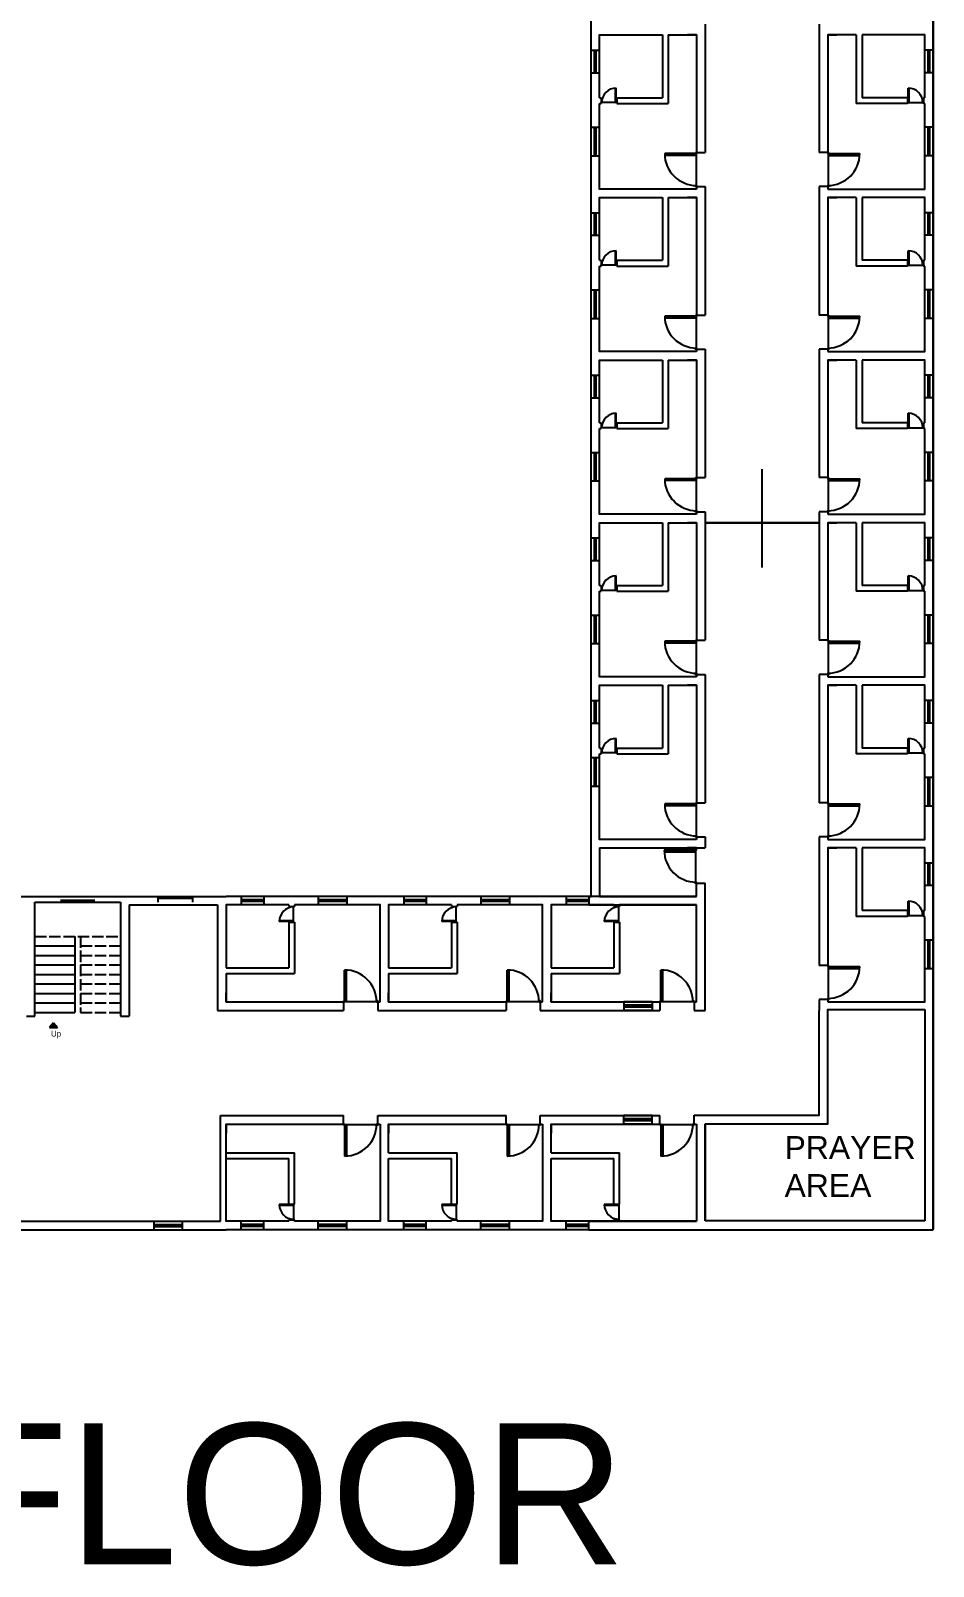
# Model space of a CAD drawing. Header units: inches. Extents: x 2900 to 18472, y 1216 to 4690.
# Drawn here: x 17522 to 18472, y 1216 to 2832 of the extents above; entities that cross this region are included whole.
import ezdxf

# ---------------------------------------------------------------- set-up
doc = ezdxf.new("R2010")
doc.units = ezdxf.units.IN
doc.header["$MEASUREMENT"] = 0
doc.linetypes.add('ACAD_ISO02W100', pattern=[15, 12, -3])
for name, color, linetype in [('Door', 32, 'Continuous'), ('Stairs', 3, 'Continuous'), ('Ventilator', 160, 'Continuous'), ('Windows', 10, 'Continuous')]:
    doc.layers.add(name, color=color, linetype=linetype)
doc.styles.get("Standard").update_dxf_attribs({"font": 'arial.ttf'})

msp = doc.modelspace()

# ---------------------------------------------------------------- hatches: boundary and pattern name
at = {"layer": 'Stairs', "true_color": 0xed1f24}
h = msp.add_hatch(color=240, dxfattribs=at)
h.dxf.hatch_style = 1
h.paths.add_polyline_path([(17550.4741, 1783.0282), (17546.3221, 1788.0938), (17542.1702, 1783.0282)])

# ---------------------------------------------------------------- linework, layer by layer
for p, q in [((18471.841, 4570.8757), (18471.841, 1570.8757)), ((18471.841, 1570.4378), (18471.841, 4570.8757)), ((18471.841, 1570.4378), (18471.841, 4570.8757)), ((18111.841, 2032), (18111.841, 4179.1055)), ((18186.841, 2827), (18186.841, 2761)), ((18192.841, 2827), (18192.841, 2755)), ((18222.841, 2827), (18213.2934, 2827)), ((18360.841, 2827), (18370.3886, 2827)), ((18390.841, 2827), (18390.841, 2755)), ((18396.841, 2827), (18396.841, 2761)), ((18120.841, 2761), (18122.3078, 2761)), ((18120.841, 2755), (18122.3078, 2755)), ((18122.3078, 2761), (18122.3078, 2755)), ((18138.841, 2761), (18186.841, 2761)), ((18138.841, 2761), (18138.841, 2755)), ((18138.841, 2755), (18192.841, 2755)), ((18444.841, 2755), (18390.841, 2755)), ((18444.841, 2761), (18396.841, 2761)), ((18444.841, 2761), (18444.841, 2755)), ((18462.841, 2761), (18461.3742, 2761)), ((18461.3742, 2761), (18461.3742, 2755)), ((18462.841, 2755), (18461.3742, 2755)), ((18222.841, 2703.494), (18231.841, 2703.494)), ((18360.841, 2703.494), (18351.841, 2703.494)), ((18222.841, 2667.494), (18231.841, 2667.494)), ((18360.841, 2667.494), (18351.841, 2667.494)), ((18186.841, 2656), (18186.841, 2590)), ((18192.841, 2656), (18192.841, 2584)), ((18222.841, 2656), (18213.2934, 2656)), ((18360.841, 2656), (18370.3886, 2656)), ((18390.841, 2656), (18390.841, 2584)), ((18396.841, 2656), (18396.841, 2590)), ((18120.841, 2590), (18122.3078, 2590)), ((18122.3078, 2590), (18122.3078, 2584)), ((18138.841, 2590), (18186.841, 2590)), ((18138.841, 2590), (18138.841, 2584)), ((18444.841, 2590), (18396.841, 2590)), ((18444.841, 2590), (18444.841, 2584)), ((18462.841, 2590), (18461.3742, 2590)), ((18461.3742, 2590), (18461.3742, 2584)), ((18120.841, 2584), (18122.3078, 2584)), ((18138.841, 2584), (18192.841, 2584)), ((18444.841, 2584), (18390.841, 2584)), ((18462.841, 2584), (18461.3742, 2584)), ((18222.841, 2532.494), (18231.841, 2532.494)), ((18360.841, 2532.494), (18351.841, 2532.494)), ((18222.841, 2496.494), (18231.841, 2496.494)), ((18360.841, 2496.494), (18351.841, 2496.494)), ((18186.841, 2485), (18186.841, 2419)), ((18192.841, 2485), (18192.841, 2413)), ((18222.841, 2485), (18213.2934, 2485)), ((18360.841, 2485), (18370.3886, 2485)), ((18390.841, 2485), (18390.841, 2413)), ((18396.841, 2485), (18396.841, 2419)), ((18120.841, 2419), (18122.3078, 2419)), ((18120.841, 2413), (18122.3078, 2413)), ((18122.3078, 2419), (18122.3078, 2413)), ((18138.841, 2419), (18186.841, 2419)), ((18138.841, 2419), (18138.841, 2413)), ((18138.841, 2413), (18192.841, 2413)), ((18444.841, 2413), (18390.841, 2413)), ((18444.841, 2419), (18396.841, 2419)), ((18444.841, 2419), (18444.841, 2413)), ((18462.841, 2419), (18461.3742, 2419)), ((18461.3742, 2419), (18461.3742, 2413)), ((18462.841, 2413), (18461.3742, 2413)), ((18222.841, 2361.494), (18231.841, 2361.494)), ((18291.841, 2267), (18291.841, 2370.5)), ((18360.841, 2361.494), (18351.841, 2361.494)), ((18186.841, 2314), (18186.841, 2248)), ((18192.841, 2314), (18192.841, 2242)), ((18222.841, 2314), (18213.2934, 2314)), ((18222.841, 2325.494), (18231.841, 2325.494)), ((18351.841, 2314), (18231.841, 2314)), ((18231.841, 2314), (18351.841, 2314)), ((18360.841, 2325.494), (18351.841, 2325.494)), ((18360.841, 2314), (18370.3886, 2314)), ((18390.841, 2314), (18390.841, 2242)), ((18396.841, 2314), (18396.841, 2248)), ((18120.841, 2248), (18122.3078, 2248)), ((18122.3078, 2248), (18122.3078, 2242)), ((18138.841, 2248), (18186.841, 2248)), ((18138.841, 2248), (18138.841, 2242)), ((18444.841, 2248), (18396.841, 2248)), ((18444.841, 2248), (18444.841, 2242)), ((18462.841, 2248), (18461.3742, 2248)), ((18461.3742, 2248), (18461.3742, 2242)), ((18120.841, 2242), (18122.3078, 2242)), ((18138.841, 2242), (18192.841, 2242)), ((18444.841, 2242), (18390.841, 2242)), ((18462.841, 2242), (18461.3742, 2242)), ((18222.841, 2190.494), (18231.841, 2190.494)), ((18360.841, 2190.494), (18351.841, 2190.494)), ((18222.841, 2154.494), (18231.841, 2154.494)), ((18360.841, 2154.494), (18351.841, 2154.494)), ((18186.841, 2143), (18186.841, 2077)), ((18192.841, 2143), (18192.841, 2071)), ((18222.841, 2143), (18213.2934, 2143)), ((18360.841, 2143), (18370.3886, 2143)), ((18390.841, 2143), (18390.841, 2071)), ((18396.841, 2143), (18396.841, 2077)), ((18120.841, 2077), (18122.3078, 2077)), ((18120.841, 2071), (18122.3078, 2071)), ((18122.3078, 2077), (18122.3078, 2071)), ((18138.841, 2077), (18186.841, 2077)), ((18138.841, 2077), (18138.841, 2071)), ((18138.841, 2071), (18192.841, 2071)), ((18444.841, 2071), (18390.841, 2071)), ((18444.841, 2077), (18396.841, 2077)), ((18444.841, 2077), (18444.841, 2071)), ((18462.841, 2077), (18461.3742, 2077)), ((18461.3742, 2077), (18461.3742, 2071)), ((18462.841, 2071), (18461.3742, 2071)), ((18111.841, 2015.9619), (18111.841, 2023)), ((18222.841, 2019.494), (18231.841, 2019.494)), ((18360.841, 2019.494), (18351.841, 2019.494)), ((18120.841, 1972), (18120.841, 1921)), ((18222.841, 1972), (18213.2934, 1972)), ((18222.841, 1983.494), (18231.841, 1983.494)), ((18360.841, 1983.494), (18351.841, 1983.494)), ((18360.841, 1972), (18370.3886, 1972)), ((18390.841, 1972), (18390.841, 1900)), ((18396.841, 1972), (18396.841, 1906)), ((18222.3357, 1934.778), (18231.841, 1934.778)), ((18222.841, 1921), (18222.841, 1934.778)), ((18231.841, 1912), (18231.841, 1934.778)), ((17793.841, 1912), (17793.841, 1910.5332)), ((17793.841, 1910.5332), (17799.841, 1910.5332)), ((17799.841, 1912), (17799.841, 1910.5332)), ((17964.841, 1912), (17964.841, 1910.5332)), ((17964.841, 1910.5332), (17970.841, 1910.5332)), ((17970.841, 1912), (17970.841, 1910.5332)), ((18109.347, 1912), (18222.841, 1912)), ((18120.841, 1921), (18222.841, 1921)), ((18135.841, 1912), (18135.841, 1910.5332)), ((18135.841, 1910.5332), (18141.841, 1910.5332)), ((18141.841, 1912), (18141.841, 1910.5332)), ((18222.841, 1810), (18222.841, 1912)), ((18444.841, 1906), (18396.841, 1906)), ((18444.841, 1906), (18444.841, 1900)), ((18462.841, 1906), (18461.3742, 1906)), ((18461.3742, 1906), (18461.3742, 1900)), ((17793.841, 1894), (17793.841, 1846)), ((17793.841, 1894), (17799.841, 1894)), ((17799.841, 1894), (17799.841, 1840)), ((17964.841, 1894), (17964.841, 1846)), ((17964.841, 1894), (17970.841, 1894)), ((17970.841, 1894), (17970.841, 1840)), ((18135.841, 1894), (18135.841, 1846)), ((18135.841, 1894), (18141.841, 1894)), ((18141.841, 1894), (18141.841, 1840)), ((18444.841, 1900), (18390.841, 1900)), ((18462.841, 1900), (18461.3742, 1900)), ((17727.841, 1846), (17793.841, 1846)), ((17898.841, 1846), (17964.841, 1846)), ((18069.841, 1846), (18135.841, 1846)), ((18360.841, 1848.494), (18351.841, 1848.494)), ((17727.841, 1840), (17799.841, 1840)), ((17898.841, 1840), (17970.841, 1840)), ((18069.841, 1840), (18141.841, 1840)), ((17727.841, 1810), (17727.841, 1819.5476)), ((17851.347, 1810), (17851.347, 1801)), ((17887.347, 1810), (17887.347, 1801)), ((17898.841, 1810), (17898.841, 1819.5476)), ((17898.841, 1810), (17898.841, 1819.5476)), ((18022.347, 1810), (18022.347, 1801)), ((18058.347, 1810), (18058.347, 1801)), ((18069.841, 1810), (18069.841, 1819.5476)), ((18184.1256, 1810), (18184.1256, 1801)), ((18220.1256, 1810), (18220.1256, 1801)), ((18360.841, 1812.494), (18351.841, 1812.494)), ((18462.841, 1801.8757), (18462.841, 1579.8757)), ((17721.841, 1579.4378), (17721.841, 1690.4378)), ((17727.841, 1681.4378), (17727.841, 1671.8903)), ((17727.841, 1579.4378), (17727.841, 1681.4378)), ((17851.347, 1681.4378), (17851.347, 1690.4378)), ((17887.347, 1681.4378), (17887.347, 1690.4378)), ((17898.841, 1681.4378), (17898.841, 1671.8903)), ((18022.347, 1681.4378), (18022.347, 1690.4378)), ((18058.347, 1681.4378), (18058.347, 1690.4378)), ((18069.841, 1681.4378), (18069.841, 1671.8903)), ((18184.1256, 1681.4378), (18184.1256, 1690.4378)), ((18220.1256, 1681.4378), (18220.1256, 1690.8757)), ((18222.841, 1681.4378), (18222.841, 1579.4378)), ((17727.841, 1651.4378), (17799.841, 1651.4378)), ((17799.841, 1597.4378), (17799.841, 1651.4378)), ((17898.841, 1651.4378), (17970.841, 1651.4378)), ((17970.841, 1597.4378), (17970.841, 1651.4378)), ((18069.841, 1651.4378), (18141.841, 1651.4378)), ((18141.841, 1597.4378), (18141.841, 1651.4378)), ((17727.841, 1645.4378), (17793.841, 1645.4378)), ((17793.841, 1597.4378), (17793.841, 1645.4378)), ((17898.841, 1645.4378), (17964.841, 1645.4378)), ((17964.841, 1597.4378), (17964.841, 1645.4378)), ((18069.841, 1645.4378), (18135.841, 1645.4378)), ((18135.841, 1597.4378), (18135.841, 1645.4378)), ((17793.841, 1597.4378), (17799.841, 1597.4378)), ((17964.841, 1597.4378), (17970.841, 1597.4378)), ((18135.841, 1597.4378), (18141.841, 1597.4378)), ((17424.841, 1579.4378), (17537.0785, 1579.4378)), ((17537.0785, 1579.4378), (17721.841, 1579.4378)), ((17716.8437, 1570.4378), (17727.841, 1570.4378)), ((17793.841, 1579.4378), (17793.841, 1580.9046)), ((17793.841, 1580.9046), (17799.841, 1580.9046)), ((17799.841, 1579.4378), (17799.841, 1580.9046)), ((17964.841, 1579.4378), (17964.841, 1580.9046)), ((17964.841, 1580.9046), (17970.841, 1580.9046)), ((17970.841, 1579.4378), (17970.841, 1580.9046)), ((18109.347, 1579.4378), (18222.841, 1579.4378)), ((18109.5288, 1570.4378), (18471.841, 1570.4378)), ((18135.841, 1579.4378), (18135.841, 1580.9046)), ((18135.841, 1580.9046), (18141.841, 1580.9046)), ((18141.841, 1579.4378), (18141.841, 1580.9046)), ((18462.841, 1579.8757), (18231.841, 1579.8757))]:
    msp.add_line(p, q)
for points in [[(18111.841, 2827), (18111.841, 2998)], [(18471.841, 2827), (18471.841, 2998)], [(18111.841, 2656), (18111.841, 2827)], [(18120.841, 2761), (18120.841, 2827), (18150.841, 2827)], [(18120.841, 2827), (18186.841, 2827)], [(18147.3862, 2827), (18150.841, 2827)], [(18192.841, 2827), (18222.841, 2827)], [(18213.2934, 2827), (18222.841, 2827), (18222.841, 2755)], [(18231.841, 2838.494), (18231.841, 2827)], [(18231.841, 2827), (18231.841, 2703.494)], [(18351.841, 2838.494), (18351.841, 2827)], [(18351.841, 2827), (18351.841, 2703.494)], [(18390.841, 2827), (18360.841, 2827)], [(18370.3886, 2827), (18360.841, 2827), (18360.841, 2755)], [(18462.841, 2827), (18396.841, 2827)], [(18462.841, 2761), (18462.841, 2827), (18432.841, 2827)], [(18436.2958, 2827), (18432.841, 2827)], [(18471.841, 2656), (18471.841, 2827)], [(18222.841, 2665), (18120.841, 2665), (18120.841, 2755)], [(18222.841, 2755), (18222.841, 2702.2721)], [(18360.841, 2665), (18462.841, 2665), (18462.841, 2755)], [(18360.841, 2755), (18360.841, 2702.2721)], [(18222.841, 2668.6953), (18222.841, 2665)], [(18231.841, 2667.494), (18231.841, 2656)], [(18351.841, 2667.494), (18351.841, 2656)], [(18360.841, 2668.6953), (18360.841, 2665)], [(18111.841, 2485), (18111.841, 2656)], [(18120.841, 2590), (18120.841, 2656), (18150.841, 2656)], [(18120.841, 2656), (18186.841, 2656)], [(18147.3862, 2656), (18150.841, 2656)], [(18192.841, 2656), (18222.841, 2656)], [(18213.2934, 2656), (18222.841, 2656), (18222.841, 2584)], [(18231.841, 2656), (18231.841, 2532.494)], [(18351.841, 2656), (18351.841, 2532.494)], [(18390.841, 2656), (18360.841, 2656)], [(18370.3886, 2656), (18360.841, 2656), (18360.841, 2584)], [(18462.841, 2656), (18396.841, 2656)], [(18462.841, 2590), (18462.841, 2656), (18432.841, 2656)], [(18436.2958, 2656), (18432.841, 2656)], [(18471.841, 2485), (18471.841, 2656)], [(18222.841, 2494), (18120.841, 2494), (18120.841, 2584)], [(18222.841, 2584), (18222.841, 2531.2721)], [(18360.841, 2494), (18462.841, 2494), (18462.841, 2584)], [(18360.841, 2584), (18360.841, 2531.2721)], [(18222.841, 2497.6953), (18222.841, 2494)], [(18231.841, 2496.494), (18231.841, 2485)], [(18351.841, 2496.494), (18351.841, 2485)], [(18360.841, 2497.6953), (18360.841, 2494)], [(18111.841, 2314), (18111.841, 2485)], [(18120.841, 2419), (18120.841, 2485), (18150.841, 2485)], [(18120.841, 2485), (18186.841, 2485)], [(18147.3862, 2485), (18150.841, 2485)], [(18192.841, 2485), (18222.841, 2485)], [(18213.2934, 2485), (18222.841, 2485), (18222.841, 2413)], [(18231.841, 2485), (18231.841, 2361.494)], [(18351.841, 2485), (18351.841, 2361.494)], [(18390.841, 2485), (18360.841, 2485)], [(18370.3886, 2485), (18360.841, 2485), (18360.841, 2413)], [(18462.841, 2485), (18396.841, 2485)], [(18462.841, 2419), (18462.841, 2485), (18432.841, 2485)], [(18436.2958, 2485), (18432.841, 2485)], [(18471.841, 2314), (18471.841, 2485)], [(18222.841, 2323), (18120.841, 2323), (18120.841, 2413)], [(18222.841, 2413), (18222.841, 2360.2721)], [(18360.841, 2323), (18462.841, 2323), (18462.841, 2413)], [(18360.841, 2413), (18360.841, 2360.2721)], [(18222.841, 2326.6953), (18222.841, 2323)], [(18360.841, 2326.6953), (18360.841, 2323)], [(18111.841, 2143), (18111.841, 2314)], [(18120.841, 2248), (18120.841, 2314), (18150.841, 2314)], [(18120.841, 2314), (18186.841, 2314)], [(18147.3862, 2314), (18150.841, 2314)], [(18192.841, 2314), (18222.841, 2314)], [(18213.2934, 2314), (18222.841, 2314), (18222.841, 2242)], [(18231.841, 2325.494), (18231.841, 2314)], [(18231.841, 2314), (18231.841, 2190.494)], [(18351.841, 2325.494), (18351.841, 2314)], [(18351.841, 2314), (18351.841, 2190.494)], [(18390.841, 2314), (18360.841, 2314)], [(18370.3886, 2314), (18360.841, 2314), (18360.841, 2242)], [(18462.841, 2314), (18396.841, 2314)], [(18462.841, 2248), (18462.841, 2314), (18432.841, 2314)], [(18436.2958, 2314), (18432.841, 2314)], [(18471.841, 2143), (18471.841, 2314)], [(18222.841, 2152), (18120.841, 2152), (18120.841, 2242)], [(18222.841, 2242), (18222.841, 2189.2721)], [(18360.841, 2152), (18462.841, 2152), (18462.841, 2242)], [(18360.841, 2242), (18360.841, 2189.2721)], [(18222.841, 2155.6953), (18222.841, 2152)], [(18231.841, 2154.494), (18231.841, 2143)], [(18351.841, 2154.494), (18351.841, 2143)], [(18360.841, 2155.6953), (18360.841, 2152)], [(18111.841, 2032), (18111.841, 2143)], [(18120.841, 2077), (18120.841, 2143), (18150.841, 2143)], [(18120.841, 2143), (18186.841, 2143)], [(18147.3862, 2143), (18150.841, 2143)], [(18192.841, 2143), (18222.841, 2143)], [(18213.2934, 2143), (18222.841, 2143), (18222.841, 2071)], [(18231.841, 2143), (18231.841, 2019.494)], [(18351.841, 2143), (18351.841, 2019.494)], [(18390.841, 2143), (18360.841, 2143)], [(18370.3886, 2143), (18360.841, 2143), (18360.841, 2071)], [(18462.841, 2143), (18396.841, 2143)], [(18462.841, 2077), (18462.841, 2143), (18432.841, 2143)], [(18436.2958, 2143), (18432.841, 2143)], [(18471.841, 1972), (18471.841, 2143)], [(18222.841, 1981), (18120.841, 1981), (18120.841, 2071)], [(18222.841, 2071), (18222.841, 2018.2721)], [(18360.841, 1981), (18462.841, 1981), (18462.841, 2071)], [(18360.841, 2071), (18360.841, 2018.2721)], [(18111.841, 1921), (18111.841, 2037)], [(18120.841, 1972), (18231.841, 1972)], [(18147.3862, 1972), (18150.841, 1972)], [(18192.841, 1972), (18222.841, 1972)], [(18222.841, 1984.6953), (18222.841, 1981)], [(18231.841, 1983.494), (18231.841, 1972)], [(18351.841, 1983.494), (18351.841, 1972)], [(18351.841, 1972), (18351.841, 1848.494)], [(18360.841, 1984.6953), (18360.841, 1981)], [(18390.841, 1972), (18360.841, 1972)], [(18370.3886, 1972), (18360.841, 1972), (18360.841, 1900)], [(18462.841, 1972), (18396.841, 1972)], [(18462.841, 1906), (18462.841, 1972), (18432.841, 1972)], [(18436.2958, 1972), (18432.841, 1972)], [(18471.841, 1801), (18471.841, 1972)], [(17415.841, 1921), (17727.841, 1921)], [(17625.841, 1912), (17718.841, 1912)], [(17718.841, 1912), (17718.841, 1846)], [(17898.841, 1921), (17727.841, 1921)], [(17793.841, 1912), (17727.841, 1912), (17727.841, 1882)], [(17727.841, 1912), (17727.841, 1846)], [(17889.841, 1810), (17889.841, 1912), (17799.841, 1912)], [(17889.841, 1810), (17889.841, 1912), (17799.841, 1912)], [(18069.841, 1921), (17898.841, 1921)], [(17964.841, 1912), (17898.841, 1912), (17898.841, 1882)], [(17898.841, 1912), (17898.841, 1846)], [(17898.841, 1912), (17898.841, 1846)], [(18060.841, 1810), (18060.841, 1912), (17970.841, 1912)], [(18222.841, 1921), (18069.841, 1921)], [(18135.841, 1912), (18069.841, 1912), (18069.841, 1882)], [(18069.841, 1912), (18069.841, 1846)], [(18109.347, 1921), (18111.841, 1921)], [(18222.841, 1912), (18141.841, 1912)], [(18231.841, 1801), (18231.841, 1912)], [(18360.841, 1810), (18462.841, 1810), (18462.841, 1900)], [(18360.841, 1900), (18360.841, 1847.2721)], [(17727.841, 1885.4548), (17727.841, 1882)], [(17898.841, 1885.4548), (17898.841, 1882)], [(17898.841, 1885.4548), (17898.841, 1882)], [(18069.841, 1885.4548), (18069.841, 1882)], [(17718.841, 1846), (17718.841, 1801)], [(17727.841, 1840), (17727.841, 1810)], [(17898.841, 1840), (17898.841, 1810)], [(17898.841, 1840), (17898.841, 1810)], [(18069.841, 1840), (18069.841, 1810)], [(17727.841, 1819.5476), (17727.841, 1810), (17799.841, 1810)], [(17799.841, 1810), (17852.5689, 1810)], [(17886.1457, 1810), (17889.841, 1810)], [(17898.841, 1819.5476), (17898.841, 1810), (17970.841, 1810)], [(17970.841, 1810), (18023.5689, 1810)], [(18057.1457, 1810), (18060.841, 1810)], [(18069.841, 1819.5476), (18069.841, 1810), (18141.841, 1810)], [(18141.841, 1810), (18184.1256, 1810)], [(18220.1256, 1810), (18222.841, 1810)], [(18351.841, 1812.494), (18351.841, 1801)], [(18360.841, 1813.6953), (18360.841, 1810)], [(17718.841, 1801), (17727.841, 1801)], [(17727.841, 1801), (17851.347, 1801)], [(17887.347, 1801), (17898.841, 1801)], [(17887.347, 1801), (17898.841, 1801)], [(17898.841, 1801), (18022.347, 1801)], [(18058.347, 1801), (18069.841, 1801)], [(18069.841, 1801), (18184.1256, 1801)], [(18220.1256, 1690.8757), (18351.841, 1690.8757), (18351.841, 1801)], [(18220.1256, 1801), (18231.841, 1801)], [(18231.841, 1681.8757), (18360.841, 1681.8757), (18360.841, 1801.8757), (18462.841, 1801.8757)], [(17721.841, 1690.4378), (17851.347, 1690.4378)], [(17727.841, 1651.4378), (17727.841, 1681.4378)], [(17727.841, 1671.8903), (17727.841, 1681.4378), (17799.841, 1681.4378)], [(17889.841, 1681.4378), (17889.841, 1579.4378), (17799.841, 1579.4378)], [(17799.841, 1681.4378), (17852.5689, 1681.4378)], [(17886.1457, 1681.4378), (17889.841, 1681.4378)], [(17887.347, 1690.4378), (17898.841, 1690.4378)], [(17898.841, 1690.4378), (18022.347, 1690.4378)], [(17898.841, 1651.4378), (17898.841, 1681.4378)], [(17898.841, 1671.8903), (17898.841, 1681.4378), (17970.841, 1681.4378)], [(18060.841, 1681.4378), (18060.841, 1579.4378), (17970.841, 1579.4378)], [(17970.841, 1681.4378), (18023.5689, 1681.4378)], [(18057.1457, 1681.4378), (18060.841, 1681.4378)], [(18058.347, 1690.4378), (18069.841, 1690.4378)], [(18069.841, 1690.4378), (18184.1256, 1690.4378)], [(18069.841, 1651.4378), (18069.841, 1681.4378)], [(18069.841, 1671.8903), (18069.841, 1681.4378), (18141.841, 1681.4378)], [(18141.841, 1681.4378), (18184.1256, 1681.4378)], [(18220.1256, 1681.4378), (18222.841, 1681.4378)], [(18231.841, 1579.8757), (18231.841, 1681.8757)], [(18231.841, 1681.8757), (18231.841, 1579.8757)], [(17727.841, 1579.4378), (17727.841, 1645.4378)], [(17898.841, 1579.4378), (17898.841, 1645.4378)], [(18069.841, 1579.4378), (18069.841, 1645.4378)], [(17793.841, 1579.4378), (17727.841, 1579.4378), (17727.841, 1609.4378)], [(17727.841, 1605.983), (17727.841, 1609.4378)], [(17964.841, 1579.4378), (17898.841, 1579.4378), (17898.841, 1609.4378)], [(17898.841, 1605.983), (17898.841, 1609.4378)], [(18135.841, 1579.4378), (18069.841, 1579.4378), (18069.841, 1609.4378)], [(18069.841, 1605.983), (18069.841, 1609.4378)], [(17415.841, 1570.4378), (17716.8437, 1570.4378)], [(17898.841, 1570.4378), (17727.841, 1570.4378)], [(18109.5288, 1570.4378), (17898.841, 1570.4378)], [(18222.841, 1579.4378), (18141.841, 1579.4378)]]:
    msp.add_lwpolyline(points)
at = {"layer": 'Door'}
for p, q in [((18137.3613, 2755.9093), (18137.3613, 2771.0975)), ((18138.2798, 2755.9093), (18138.2798, 2771.0975)), ((18445.4022, 2755.9093), (18445.4022, 2771.0975)), ((18446.3207, 2755.9093), (18446.3207, 2771.0975)), ((18138.2798, 2755.9093), (18122.869, 2755.9093)), ((18445.4022, 2755.9093), (18460.813, 2755.9093)), ((18222.3357, 2702.2721), (18189.2643, 2702.2721)), ((18222.3357, 2700.2721), (18189.2643, 2700.2721)), ((18222.3357, 2702.2721), (18222.3357, 2668.716)), ((18361.3463, 2702.2721), (18394.4178, 2702.2721)), ((18361.3463, 2702.2721), (18361.3463, 2668.716)), ((18361.3463, 2700.2721), (18394.4178, 2700.2721)), ((18138.2798, 2584.9093), (18122.869, 2584.9093)), ((18137.3613, 2584.9093), (18137.3613, 2600.0975)), ((18138.2798, 2584.9093), (18138.2798, 2600.0975)), ((18445.4022, 2584.9093), (18445.4022, 2600.0975)), ((18445.4022, 2584.9093), (18460.813, 2584.9093)), ((18446.3207, 2584.9093), (18446.3207, 2600.0975)), ((18222.3357, 2531.2721), (18189.2643, 2531.2721)), ((18222.3357, 2529.2721), (18189.2643, 2529.2721)), ((18222.3357, 2531.2721), (18222.3357, 2497.716)), ((18361.3463, 2531.2721), (18394.4178, 2531.2721)), ((18361.3463, 2531.2721), (18361.3463, 2497.716)), ((18361.3463, 2529.2721), (18394.4178, 2529.2721)), ((18137.3613, 2413.9093), (18137.3613, 2429.0975)), ((18138.2798, 2413.9093), (18138.2798, 2429.0975)), ((18445.4022, 2413.9093), (18445.4022, 2429.0975)), ((18446.3207, 2413.9093), (18446.3207, 2429.0975)), ((18138.2798, 2413.9093), (18122.869, 2413.9093)), ((18445.4022, 2413.9093), (18460.813, 2413.9093)), ((18222.3357, 2360.2721), (18189.2643, 2360.2721)), ((18222.3357, 2358.2721), (18189.2643, 2358.2721)), ((18222.3357, 2360.2721), (18222.3357, 2326.716)), ((18361.3463, 2360.2721), (18394.4178, 2360.2721)), ((18361.3463, 2360.2721), (18361.3463, 2326.716)), ((18361.3463, 2358.2721), (18394.4178, 2358.2721)), ((18137.3613, 2242.9093), (18137.3613, 2258.0975)), ((18138.2798, 2242.9093), (18138.2798, 2258.0975)), ((18445.4022, 2242.9093), (18445.4022, 2258.0975)), ((18446.3207, 2242.9093), (18446.3207, 2258.0975)), ((18138.2798, 2242.9093), (18122.869, 2242.9093)), ((18445.4022, 2242.9093), (18460.813, 2242.9093)), ((18222.3357, 2189.2721), (18189.2643, 2189.2721)), ((18222.3357, 2187.2721), (18189.2643, 2187.2721)), ((18222.3357, 2189.2721), (18222.3357, 2155.716)), ((18361.3463, 2189.2721), (18394.4178, 2189.2721)), ((18361.3463, 2189.2721), (18361.3463, 2155.716)), ((18361.3463, 2187.2721), (18394.4178, 2187.2721)), ((18137.3613, 2071.9093), (18137.3613, 2087.0975)), ((18138.2798, 2071.9093), (18138.2798, 2087.0975)), ((18445.4022, 2071.9093), (18445.4022, 2087.0975)), ((18446.3207, 2071.9093), (18446.3207, 2087.0975)), ((18138.2798, 2071.9093), (18122.869, 2071.9093)), ((18445.4022, 2071.9093), (18460.813, 2071.9093)), ((18222.3357, 2018.2721), (18189.2643, 2018.2721)), ((18222.3357, 2016.2721), (18189.2643, 2016.2721)), ((18222.3357, 2018.2721), (18222.3357, 1984.716)), ((18361.3463, 2018.2721), (18394.4178, 2018.2721)), ((18361.3463, 2018.2721), (18361.3463, 1984.716)), ((18361.3463, 2016.2721), (18394.4178, 2016.2721)), ((18221.8304, 1969.5561), (18188.759, 1969.5561)), ((18221.8304, 1967.5561), (18188.759, 1967.5561)), ((18221.8304, 1969.5561), (18221.8304, 1936)), ((17798.9317, 1894.5612), (17798.9317, 1909.972)), ((17969.9317, 1894.5612), (17969.9317, 1909.972)), ((18140.9317, 1894.5612), (18140.9317, 1909.972)), ((18445.4022, 1900.9093), (18445.4022, 1916.0975)), ((18446.3207, 1900.9093), (18446.3207, 1916.0975)), ((17798.9317, 1895.4797), (17783.7435, 1895.4797)), ((17798.9317, 1894.5612), (17783.7435, 1894.5612)), ((17969.9317, 1895.4797), (17954.7435, 1895.4797)), ((17969.9317, 1894.5612), (17954.7435, 1894.5612)), ((18140.9317, 1895.4797), (18125.7435, 1895.4797)), ((18140.9317, 1894.5612), (18125.7435, 1894.5612)), ((18445.4022, 1900.9093), (18460.813, 1900.9093)), ((17852.5689, 1810.5053), (17852.5689, 1843.5767)), ((17854.5689, 1810.5053), (17854.5689, 1843.5767)), ((18023.5689, 1810.5053), (18023.5689, 1843.5767)), ((18025.5689, 1810.5053), (18025.5689, 1843.5767)), ((18185.3475, 1810.5053), (18185.3475, 1843.5767)), ((18187.3475, 1810.5053), (18187.3475, 1843.5767)), ((18361.3463, 1847.2721), (18394.4178, 1847.2721)), ((18361.3463, 1847.2721), (18361.3463, 1813.716)), ((18361.3463, 1845.2721), (18394.4178, 1845.2721)), ((17852.5689, 1810.5053), (17886.125, 1810.5053)), ((18023.5689, 1810.5053), (18057.125, 1810.5053)), ((18185.3475, 1810.5053), (18218.9036, 1810.5053)), ((17852.5689, 1680.9325), (17852.5689, 1647.8611)), ((17852.5689, 1680.9325), (17886.125, 1680.9325)), ((17854.5689, 1680.9325), (17854.5689, 1647.8611)), ((18023.5689, 1680.9325), (18023.5689, 1647.8611)), ((18023.5689, 1680.9325), (18057.125, 1680.9325)), ((18025.5689, 1680.9325), (18025.5689, 1647.8611)), ((18185.3475, 1680.9325), (18185.3475, 1647.8611)), ((18185.3475, 1680.9325), (18218.9036, 1680.9325)), ((18187.3475, 1680.9325), (18187.3475, 1647.8611)), ((17798.9317, 1596.8767), (17783.7435, 1596.8767)), ((17798.9317, 1595.9581), (17783.7435, 1595.9581)), ((17798.9317, 1596.8767), (17798.9317, 1581.4658)), ((17969.9317, 1596.8767), (17954.7435, 1596.8767)), ((17969.9317, 1595.9581), (17954.7435, 1595.9581)), ((17969.9317, 1596.8767), (17969.9317, 1581.4658)), ((18140.9317, 1596.8767), (18125.7435, 1596.8767)), ((18140.9317, 1595.9581), (18125.7435, 1595.9581)), ((18140.9317, 1596.8767), (18140.9317, 1581.4658))]:
    msp.add_line(p, q, dxfattribs=at)
for points in [[(18122.869, 2756.1413), (18122.869, 2755.6772), (18122.3078, 2755.6772), (18122.3078, 2756.1413)], [(18138.841, 2756.1413), (18138.841, 2755.6772), (18138.2798, 2755.6772), (18138.2798, 2756.1413)], [(18444.841, 2756.1413), (18444.841, 2755.6772), (18445.4022, 2755.6772), (18445.4022, 2756.1413)], [(18460.813, 2756.1413), (18460.813, 2755.6772), (18461.3742, 2755.6772), (18461.3742, 2756.1413)], [(18221.8304, 2703.494), (18222.841, 2703.494), (18222.841, 2702.2721), (18221.8304, 2702.2721)], [(18361.8516, 2703.494), (18360.841, 2703.494), (18360.841, 2702.2721), (18361.8516, 2702.2721)], [(18221.8304, 2668.716), (18222.841, 2668.716), (18222.841, 2667.494), (18221.8304, 2667.494)], [(18361.8516, 2668.716), (18360.841, 2668.716), (18360.841, 2667.494), (18361.8516, 2667.494)], [(18122.869, 2585.1413), (18122.869, 2584.6772), (18122.3078, 2584.6772), (18122.3078, 2585.1413)], [(18138.841, 2585.1413), (18138.841, 2584.6772), (18138.2798, 2584.6772), (18138.2798, 2585.1413)], [(18444.841, 2585.1413), (18444.841, 2584.6772), (18445.4022, 2584.6772), (18445.4022, 2585.1413)], [(18460.813, 2585.1413), (18460.813, 2584.6772), (18461.3742, 2584.6772), (18461.3742, 2585.1413)], [(18221.8304, 2532.494), (18222.841, 2532.494), (18222.841, 2531.2721), (18221.8304, 2531.2721)], [(18361.8516, 2532.494), (18360.841, 2532.494), (18360.841, 2531.2721), (18361.8516, 2531.2721)], [(18221.8304, 2497.716), (18222.841, 2497.716), (18222.841, 2496.494), (18221.8304, 2496.494)], [(18361.8516, 2497.716), (18360.841, 2497.716), (18360.841, 2496.494), (18361.8516, 2496.494)], [(18122.869, 2414.1413), (18122.869, 2413.6772), (18122.3078, 2413.6772), (18122.3078, 2414.1413)], [(18138.841, 2414.1413), (18138.841, 2413.6772), (18138.2798, 2413.6772), (18138.2798, 2414.1413)], [(18444.841, 2414.1413), (18444.841, 2413.6772), (18445.4022, 2413.6772), (18445.4022, 2414.1413)], [(18460.813, 2414.1413), (18460.813, 2413.6772), (18461.3742, 2413.6772), (18461.3742, 2414.1413)], [(18221.8304, 2361.494), (18222.841, 2361.494), (18222.841, 2360.2721), (18221.8304, 2360.2721)], [(18361.8516, 2361.494), (18360.841, 2361.494), (18360.841, 2360.2721), (18361.8516, 2360.2721)], [(18221.8304, 2326.716), (18222.841, 2326.716), (18222.841, 2325.494), (18221.8304, 2325.494)], [(18361.8516, 2326.716), (18360.841, 2326.716), (18360.841, 2325.494), (18361.8516, 2325.494)], [(18122.869, 2243.1413), (18122.869, 2242.6772), (18122.3078, 2242.6772), (18122.3078, 2243.1413)], [(18138.841, 2243.1413), (18138.841, 2242.6772), (18138.2798, 2242.6772), (18138.2798, 2243.1413)], [(18444.841, 2243.1413), (18444.841, 2242.6772), (18445.4022, 2242.6772), (18445.4022, 2243.1413)], [(18460.813, 2243.1413), (18460.813, 2242.6772), (18461.3742, 2242.6772), (18461.3742, 2243.1413)], [(18221.8304, 2190.494), (18222.841, 2190.494), (18222.841, 2189.2721), (18221.8304, 2189.2721)], [(18361.8516, 2190.494), (18360.841, 2190.494), (18360.841, 2189.2721), (18361.8516, 2189.2721)], [(18221.8304, 2155.716), (18222.841, 2155.716), (18222.841, 2154.494), (18221.8304, 2154.494)], [(18361.8516, 2155.716), (18360.841, 2155.716), (18360.841, 2154.494), (18361.8516, 2154.494)], [(18122.869, 2072.1413), (18122.869, 2071.6772), (18122.3078, 2071.6772), (18122.3078, 2072.1413)], [(18138.841, 2072.1413), (18138.841, 2071.6772), (18138.2798, 2071.6772), (18138.2798, 2072.1413)], [(18444.841, 2072.1413), (18444.841, 2071.6772), (18445.4022, 2071.6772), (18445.4022, 2072.1413)], [(18460.813, 2072.1413), (18460.813, 2071.6772), (18461.3742, 2071.6772), (18461.3742, 2072.1413)], [(18221.8304, 2019.494), (18222.841, 2019.494), (18222.841, 2018.2721), (18221.8304, 2018.2721)], [(18361.8516, 2019.494), (18360.841, 2019.494), (18360.841, 2018.2721), (18361.8516, 2018.2721)], [(18221.3251, 1970.778), (18222.3357, 1970.778), (18222.3357, 1969.5561), (18221.3251, 1969.5561)], [(18221.8304, 1984.716), (18222.841, 1984.716), (18222.841, 1983.494), (18221.8304, 1983.494)], [(18361.8516, 1984.716), (18360.841, 1984.716), (18360.841, 1983.494), (18361.8516, 1983.494)], [(18221.3251, 1936), (18222.3357, 1936), (18222.3357, 1934.778), (18221.3251, 1934.778)], [(17798.6997, 1909.972), (17799.1638, 1909.972), (17799.1638, 1910.5332), (17798.6997, 1910.5332)], [(17969.6997, 1909.972), (17970.1638, 1909.972), (17970.1638, 1910.5332), (17969.6997, 1910.5332)], [(18140.6997, 1909.972), (18141.1638, 1909.972), (18141.1638, 1910.5332), (18140.6997, 1910.5332)], [(17798.6997, 1894), (17799.1638, 1894), (17799.1638, 1894.5612), (17798.6997, 1894.5612)], [(17969.6997, 1894), (17970.1638, 1894), (17970.1638, 1894.5612), (17969.6997, 1894.5612)], [(18140.6997, 1894), (18141.1638, 1894), (18141.1638, 1894.5612), (18140.6997, 1894.5612)], [(18444.841, 1901.1413), (18444.841, 1900.6772), (18445.4022, 1900.6772), (18445.4022, 1901.1413)], [(18460.813, 1901.1413), (18460.813, 1900.6772), (18461.3742, 1900.6772), (18461.3742, 1901.1413)], [(18361.8516, 1848.494), (18360.841, 1848.494), (18360.841, 1847.2721), (18361.8516, 1847.2721)], [(17851.347, 1811.0106), (17851.347, 1810), (17852.5689, 1810), (17852.5689, 1811.0106)], [(17886.125, 1811.0106), (17886.125, 1810), (17887.347, 1810), (17887.347, 1811.0106)], [(18022.347, 1811.0106), (18022.347, 1810), (18023.5689, 1810), (18023.5689, 1811.0106)], [(18057.125, 1811.0106), (18057.125, 1810), (18058.347, 1810), (18058.347, 1811.0106)], [(18184.1256, 1811.0106), (18184.1256, 1810), (18185.3475, 1810), (18185.3475, 1811.0106)], [(18220.1256, 1811.0106), (18220.1256, 1810), (18218.9036, 1810), (18218.9036, 1811.0106)], [(18361.8516, 1813.716), (18360.841, 1813.716), (18360.841, 1812.494), (18361.8516, 1812.494)], [(17851.347, 1680.4272), (17851.347, 1681.4378), (17852.5689, 1681.4378), (17852.5689, 1680.4272)], [(17886.125, 1680.4272), (17886.125, 1681.4378), (17887.347, 1681.4378), (17887.347, 1680.4272)], [(18022.347, 1680.4272), (18022.347, 1681.4378), (18023.5689, 1681.4378), (18023.5689, 1680.4272)], [(18057.125, 1680.4272), (18057.125, 1681.4378), (18058.347, 1681.4378), (18058.347, 1680.4272)], [(18184.1256, 1680.4272), (18184.1256, 1681.4378), (18185.3475, 1681.4378), (18185.3475, 1680.4272)], [(18220.1256, 1680.4272), (18220.1256, 1681.4378), (18218.9036, 1681.4378), (18218.9036, 1680.4272)], [(17798.6997, 1597.4378), (17799.1638, 1597.4378), (17799.1638, 1596.8767), (17798.6997, 1596.8767)], [(17969.6997, 1597.4378), (17970.1638, 1597.4378), (17970.1638, 1596.8767), (17969.6997, 1596.8767)], [(18140.6997, 1597.4378), (18141.1638, 1597.4378), (18141.1638, 1596.8767), (18140.6997, 1596.8767)], [(17798.6997, 1581.4658), (17799.1638, 1581.4658), (17799.1638, 1580.9046), (17798.6997, 1580.9046)], [(17969.6997, 1581.4658), (17970.1638, 1581.4658), (17970.1638, 1580.9046), (17969.6997, 1580.9046)], [(18140.6997, 1581.4658), (18141.1638, 1581.4658), (18141.1638, 1580.9046), (18140.6997, 1580.9046)]]:
    msp.add_lwpolyline(points, close=True, dxfattribs=at)
for centre, radius, start, end in [((18138.2798, 2755.6772), 15.4203, 90, 180), ((18445.4022, 2755.6772), 15.4203, 0, 90), ((18222.841, 2702.2721), 33.5767, 180, 270), ((18360.841, 2702.2721), 33.5767, 270, 0), ((18138.2798, 2584.6772), 15.4203, 90, 180), ((18445.4022, 2584.6772), 15.4203, 0, 90), ((18222.841, 2531.2721), 33.5767, 180, 270), ((18360.841, 2531.2721), 33.5767, 270, 0), ((18138.2798, 2413.6772), 15.4203, 90, 180), ((18445.4022, 2413.6772), 15.4203, 0, 90), ((18222.841, 2360.2721), 33.5767, 180, 270), ((18360.841, 2360.2721), 33.5767, 270, 0), ((18138.2798, 2242.6772), 15.4203, 90, 180), ((18445.4022, 2242.6772), 15.4203, 0, 90), ((18222.841, 2189.2721), 33.5767, 180, 270), ((18360.841, 2189.2721), 33.5767, 270, 0), ((18138.2798, 2071.6772), 15.4203, 90, 180), ((18445.4022, 2071.6772), 15.4203, 0, 90), ((18222.841, 2018.2721), 33.5767, 180, 270), ((18360.841, 2018.2721), 33.5767, 270, 0), ((18222.3357, 1969.5561), 33.5767, 180, 270), ((17799.1638, 1894.5612), 15.4203, 90, 180), ((17970.1638, 1894.5612), 15.4203, 90, 180), ((18141.1638, 1894.5612), 15.4203, 90, 180), ((18445.4022, 1900.6772), 15.4203, 0, 90), ((17852.5689, 1810), 33.5767, 0, 90), ((18023.5689, 1810), 33.5767, 0, 90), ((18185.3475, 1810), 33.5767, 0, 90), ((18360.841, 1847.2721), 33.5767, 270, 0), ((17852.5689, 1681.4378), 33.5767, 270, 0), ((18023.5689, 1681.4378), 33.5767, 270, 0), ((18185.3475, 1681.4378), 33.5767, 270, 0), ((17799.1638, 1596.8767), 15.4203, 180, 270), ((17970.1638, 1596.8767), 15.4203, 180, 270), ((18141.1638, 1596.8767), 15.4203, 180, 270)]:
    msp.add_arc(centre, radius, start, end, dxfattribs=at)
at = {"layer": 'Stairs'}
for p, q in [((17526.841, 1795), (17526.841, 1915)), ((17526.841, 1915), (17616.841, 1915)), ((17616.841, 1915), (17616.841, 1795)), ((17625.841, 1912), (17625.841, 1795)), ((17568.841, 1879), (17568.841, 1799)), ((17526.841, 1869), (17568.841, 1869)), ((17526.841, 1859), (17568.841, 1859)), ((17526.841, 1849), (17568.841, 1849)), ((17526.841, 1839), (17568.841, 1839)), ((17526.841, 1829), (17568.841, 1829)), ((17526.841, 1819), (17568.841, 1819)), ((17526.841, 1809), (17568.841, 1809)), ((17517.841, 1795), (17526.841, 1795)), ((17526.841, 1799), (17568.841, 1799)), ((17616.841, 1795), (17625.841, 1795)), ((17546.3221, 1788.0938), (17542.1702, 1783.0282)), ((17542.1702, 1783.0282), (17550.4741, 1783.0282)), ((17546.3221, 1788.0938), (17550.4741, 1783.0282))]:
    msp.add_line(p, q, dxfattribs=at)
at = {"layer": 'Stairs', "linetype": 'ACAD_ISO02W100'}
for p, q in [((17526.841, 1879), (17616.841, 1879)), ((17574.841, 1879), (17574.841, 1799)), ((17574.841, 1869), (17616.841, 1869)), ((17574.841, 1859), (17616.841, 1859)), ((17574.841, 1849), (17616.841, 1849)), ((17574.841, 1839), (17616.841, 1839)), ((17574.841, 1829), (17616.841, 1829)), ((17574.841, 1819), (17616.841, 1819)), ((17574.841, 1809), (17616.841, 1809)), ((17574.841, 1799), (17616.841, 1799))]:
    msp.add_line(p, q, dxfattribs=at)
at = {"layer": 'Ventilator'}
for p, q in [((18111.841, 2729.9619), (18120.841, 2729.9619)), ((18111.841, 2699.9619), (18111.841, 2729.9619)), ((18115.341, 2699.9619), (18115.341, 2729.9619)), ((18117.341, 2699.9619), (18117.341, 2729.9619)), ((18120.841, 2699.9619), (18120.841, 2729.9619)), ((18471.841, 2729.9619), (18462.841, 2729.9619)), ((18462.841, 2699.9619), (18462.841, 2729.9619)), ((18466.341, 2699.9619), (18466.341, 2729.9619)), ((18468.341, 2699.9619), (18468.341, 2729.9619)), ((18471.841, 2699.9619), (18471.841, 2729.9619)), ((18111.841, 2699.9619), (18120.841, 2699.9619)), ((18471.841, 2699.9619), (18462.841, 2699.9619)), ((18111.841, 2558.9619), (18120.841, 2558.9619)), ((18111.841, 2528.9619), (18111.841, 2558.9619)), ((18115.341, 2528.9619), (18115.341, 2558.9619)), ((18117.341, 2528.9619), (18117.341, 2558.9619)), ((18120.841, 2528.9619), (18120.841, 2558.9619)), ((18471.841, 2558.9619), (18462.841, 2558.9619)), ((18462.841, 2528.9619), (18462.841, 2558.9619)), ((18466.341, 2528.9619), (18466.341, 2558.9619)), ((18468.341, 2528.9619), (18468.341, 2558.9619)), ((18471.841, 2528.9619), (18471.841, 2558.9619)), ((18111.841, 2528.9619), (18120.841, 2528.9619)), ((18471.841, 2528.9619), (18462.841, 2528.9619)), ((18111.841, 2387.9619), (18120.841, 2387.9619)), ((18111.841, 2357.9619), (18111.841, 2387.9619)), ((18115.341, 2357.9619), (18115.341, 2387.9619)), ((18117.341, 2357.9619), (18117.341, 2387.9619)), ((18120.841, 2357.9619), (18120.841, 2387.9619)), ((18471.841, 2387.9619), (18462.841, 2387.9619)), ((18462.841, 2357.9619), (18462.841, 2387.9619)), ((18466.341, 2357.9619), (18466.341, 2387.9619)), ((18468.341, 2357.9619), (18468.341, 2387.9619)), ((18471.841, 2357.9619), (18471.841, 2387.9619)), ((18111.841, 2357.9619), (18120.841, 2357.9619)), ((18471.841, 2357.9619), (18462.841, 2357.9619)), ((18111.841, 2216.9619), (18120.841, 2216.9619)), ((18111.841, 2186.9619), (18111.841, 2216.9619)), ((18115.341, 2186.9619), (18115.341, 2216.9619)), ((18117.341, 2186.9619), (18117.341, 2216.9619)), ((18120.841, 2186.9619), (18120.841, 2216.9619)), ((18471.841, 2216.9619), (18462.841, 2216.9619)), ((18462.841, 2186.9619), (18462.841, 2216.9619)), ((18466.341, 2186.9619), (18466.341, 2216.9619)), ((18468.341, 2186.9619), (18468.341, 2216.9619)), ((18471.841, 2186.9619), (18471.841, 2216.9619)), ((18111.841, 2186.9619), (18120.841, 2186.9619)), ((18471.841, 2186.9619), (18462.841, 2186.9619)), ((18111.841, 2067), (18120.841, 2067)), ((18111.841, 2037), (18111.841, 2067)), ((18115.341, 2037), (18115.341, 2067)), ((18117.341, 2037), (18117.341, 2067)), ((18120.841, 2037), (18120.841, 2067)), ((18111.841, 2037), (18120.841, 2037)), ((18471.841, 2045.9619), (18462.841, 2045.9619)), ((18462.841, 2015.9619), (18462.841, 2045.9619)), ((18466.341, 2015.9619), (18466.341, 2045.9619)), ((18468.341, 2015.9619), (18468.341, 2045.9619)), ((18471.841, 2015.9619), (18471.841, 2045.9619)), ((18471.841, 2015.9619), (18462.841, 2015.9619)), ((17824.8791, 1921), (17824.8791, 1912)), ((17854.8791, 1921), (17824.8791, 1921)), ((17854.8791, 1917.5), (17824.8791, 1917.5)), ((17854.8791, 1915.5), (17824.8791, 1915.5)), ((17854.8791, 1912), (17824.8791, 1912)), ((17854.8791, 1921), (17854.8791, 1912)), ((17995.8791, 1921), (17995.8791, 1912)), ((18025.8791, 1921), (17995.8791, 1921)), ((18025.8791, 1917.5), (17995.8791, 1917.5)), ((18025.8791, 1915.5), (17995.8791, 1915.5)), ((18025.8791, 1912), (17995.8791, 1912)), ((18025.8791, 1921), (18025.8791, 1912)), ((18471.841, 1874.9619), (18462.841, 1874.9619)), ((18462.841, 1844.9619), (18462.841, 1874.9619)), ((18466.341, 1844.9619), (18466.341, 1874.9619)), ((18468.341, 1844.9619), (18468.341, 1874.9619)), ((18471.841, 1844.9619), (18471.841, 1874.9619)), ((18471.841, 1844.9619), (18462.841, 1844.9619)), ((18146.1256, 1810), (18146.1256, 1801)), ((18176.1256, 1810), (18146.1256, 1810)), ((18176.1256, 1810), (18176.1256, 1801)), ((18176.1256, 1806.5), (18146.1256, 1806.5)), ((18176.1256, 1804.5), (18146.1256, 1804.5)), ((18176.1256, 1801), (18146.1256, 1801)), ((18146.1256, 1681.4378), (18146.1256, 1690.4378)), ((18176.1256, 1690.4378), (18146.1256, 1690.4378)), ((18176.1256, 1686.9378), (18146.1256, 1686.9378)), ((18176.1256, 1684.9378), (18146.1256, 1684.9378)), ((18176.1256, 1681.4378), (18146.1256, 1681.4378)), ((18176.1256, 1681.4378), (18176.1256, 1690.4378)), ((17652.117, 1570.4378), (17652.117, 1579.4378)), ((17652.117, 1579.4378), (17682.117, 1579.4378)), ((17652.117, 1575.9378), (17682.117, 1575.9378)), ((17652.117, 1573.9378), (17682.117, 1573.9378)), ((17652.117, 1570.4378), (17682.117, 1570.4378)), ((17682.117, 1570.4378), (17682.117, 1579.4378)), ((17824.8791, 1570.4378), (17824.8791, 1579.4378)), ((17854.8791, 1579.4378), (17824.8791, 1579.4378)), ((17854.8791, 1575.9378), (17824.8791, 1575.9378)), ((17854.8791, 1573.9378), (17824.8791, 1573.9378)), ((17854.8791, 1570.4378), (17824.8791, 1570.4378)), ((17854.8791, 1570.4378), (17854.8791, 1579.4378)), ((17995.8791, 1570.4378), (17995.8791, 1579.4378)), ((18025.8791, 1579.4378), (17995.8791, 1579.4378)), ((18025.8791, 1575.9378), (17995.8791, 1575.9378)), ((18025.8791, 1573.9378), (17995.8791, 1573.9378)), ((18025.8791, 1570.4378), (18025.8791, 1579.4378))]:
    msp.add_line(p, q, dxfattribs=at)
at = {"layer": 'Windows'}
for p, q in [((18111.841, 2811.1055), (18120.841, 2811.1055)), ((18111.841, 2787.3122), (18111.841, 2811.1055)), ((18115.341, 2787.3122), (18115.341, 2811.1055)), ((18117.341, 2787.3122), (18117.341, 2811.1055)), ((18120.841, 2787.3122), (18120.841, 2811.1055)), ((18471.841, 2811.1055), (18462.841, 2811.1055)), ((18462.841, 2787.3122), (18462.841, 2811.1055)), ((18466.341, 2787.3122), (18466.341, 2811.1055)), ((18468.341, 2787.3122), (18468.341, 2811.1055)), ((18471.841, 2787.3122), (18471.841, 2811.1055)), ((18111.841, 2787.3122), (18120.841, 2787.3122)), ((18471.841, 2787.3122), (18462.841, 2787.3122)), ((18111.841, 2640.1055), (18120.841, 2640.1055)), ((18111.841, 2616.3122), (18111.841, 2640.1055)), ((18115.341, 2616.3122), (18115.341, 2640.1055)), ((18117.341, 2616.3122), (18117.341, 2640.1055)), ((18120.841, 2616.3122), (18120.841, 2640.1055)), ((18471.841, 2640.1055), (18462.841, 2640.1055)), ((18462.841, 2616.3122), (18462.841, 2640.1055)), ((18466.341, 2616.3122), (18466.341, 2640.1055)), ((18468.341, 2616.3122), (18468.341, 2640.1055)), ((18471.841, 2616.3122), (18471.841, 2640.1055)), ((18111.841, 2616.3122), (18120.841, 2616.3122)), ((18471.841, 2616.3122), (18462.841, 2616.3122)), ((18111.841, 2469.1055), (18120.841, 2469.1055)), ((18111.841, 2445.3122), (18111.841, 2469.1055)), ((18115.341, 2445.3122), (18115.341, 2469.1055)), ((18117.341, 2445.3122), (18117.341, 2469.1055)), ((18120.841, 2445.3122), (18120.841, 2469.1055)), ((18471.841, 2469.1055), (18462.841, 2469.1055)), ((18462.841, 2445.3122), (18462.841, 2469.1055)), ((18466.341, 2445.3122), (18466.341, 2469.1055)), ((18468.341, 2445.3122), (18468.341, 2469.1055)), ((18471.841, 2445.3122), (18471.841, 2469.1055)), ((18111.841, 2445.3122), (18120.841, 2445.3122)), ((18471.841, 2445.3122), (18462.841, 2445.3122)), ((18111.841, 2298.1055), (18120.841, 2298.1055)), ((18111.841, 2274.3122), (18111.841, 2298.1055)), ((18115.341, 2274.3122), (18115.341, 2298.1055)), ((18117.341, 2274.3122), (18117.341, 2298.1055)), ((18120.841, 2274.3122), (18120.841, 2298.1055)), ((18471.841, 2298.1055), (18462.841, 2298.1055)), ((18462.841, 2274.3122), (18462.841, 2298.1055)), ((18466.341, 2274.3122), (18466.341, 2298.1055)), ((18468.341, 2274.3122), (18468.341, 2298.1055)), ((18471.841, 2274.3122), (18471.841, 2298.1055)), ((18111.841, 2274.3122), (18120.841, 2274.3122)), ((18471.841, 2274.3122), (18462.841, 2274.3122)), ((18111.841, 2127.1055), (18120.841, 2127.1055)), ((18111.841, 2103.3122), (18111.841, 2127.1055)), ((18115.341, 2103.3122), (18115.341, 2127.1055)), ((18117.341, 2103.3122), (18117.341, 2127.1055)), ((18120.841, 2103.3122), (18120.841, 2127.1055)), ((18471.841, 2127.1055), (18462.841, 2127.1055)), ((18462.841, 2103.3122), (18462.841, 2127.1055)), ((18466.341, 2103.3122), (18466.341, 2127.1055)), ((18468.341, 2103.3122), (18468.341, 2127.1055)), ((18471.841, 2103.3122), (18471.841, 2127.1055)), ((18111.841, 2103.3122), (18120.841, 2103.3122)), ((18471.841, 2103.3122), (18462.841, 2103.3122)), ((18471.841, 1956.1055), (18462.841, 1956.1055)), ((18462.841, 1932.3122), (18462.841, 1956.1055)), ((18466.341, 1932.3122), (18466.341, 1956.1055)), ((18468.341, 1932.3122), (18468.341, 1956.1055)), ((18471.841, 1932.3122), (18471.841, 1956.1055)), ((18471.841, 1932.3122), (18462.841, 1932.3122)), ((17553.6913, 1917), (17589.7005, 1917)), ((17589.6913, 1915), (17553.6913, 1915)), ((17656.5322, 1921), (17692.5507, 1921)), ((17656.5322, 1915), (17656.5322, 1921)), ((17656.5322, 1919), (17692.5414, 1919)), ((17692.5507, 1921), (17692.5322, 1915)), ((17743.7355, 1921), (17743.7355, 1912)), ((17767.5288, 1921), (17743.7355, 1921)), ((17767.5288, 1917.5), (17743.7355, 1917.5)), ((17767.5288, 1915.5), (17743.7355, 1915.5)), ((17767.5288, 1912), (17743.7355, 1912)), ((17767.5288, 1921), (17767.5288, 1912)), ((17914.7355, 1921), (17914.7355, 1912)), ((17938.5288, 1921), (17914.7355, 1921)), ((17938.5288, 1917.5), (17914.7355, 1917.5)), ((17938.5288, 1915.5), (17914.7355, 1915.5)), ((17938.5288, 1912), (17914.7355, 1912)), ((17938.5288, 1921), (17938.5288, 1912)), ((18085.7355, 1921), (18085.7355, 1912)), ((18109.5288, 1921), (18085.7355, 1921)), ((18109.5288, 1917.5), (18085.7355, 1917.5)), ((18109.5288, 1915.5), (18085.7355, 1915.5)), ((18109.5288, 1912), (18085.7355, 1912)), ((18109.5288, 1921), (18109.5288, 1912)), ((17743.7355, 1570.4378), (17743.7355, 1579.4378)), ((17767.5288, 1579.4378), (17743.7355, 1579.4378)), ((17767.5288, 1575.9378), (17743.7355, 1575.9378)), ((17767.5288, 1573.9378), (17743.7355, 1573.9378)), ((17767.5288, 1570.4378), (17743.7355, 1570.4378)), ((17767.5288, 1570.4378), (17767.5288, 1579.4378)), ((17914.7355, 1570.4378), (17914.7355, 1579.4378)), ((17938.5288, 1579.4378), (17914.7355, 1579.4378)), ((17938.5288, 1575.9378), (17914.7355, 1575.9378)), ((17938.5288, 1573.9378), (17914.7355, 1573.9378)), ((17938.5288, 1570.4378), (17914.7355, 1570.4378)), ((17938.5288, 1570.4378), (17938.5288, 1579.4378)), ((18085.7355, 1570.4378), (18085.7355, 1579.4378)), ((18109.5288, 1579.4378), (18085.7355, 1579.4378)), ((18109.5288, 1575.9378), (18085.7355, 1575.9378)), ((18109.5288, 1573.9378), (18085.7355, 1573.9378)), ((18109.5288, 1570.4378), (18109.5288, 1579.4378))]:
    msp.add_line(p, q, dxfattribs=at)

# ---------------------------------------------------------------- texts
at = {"attachment_point": 1}
for s, width, gutter_width, insert, char_height in [('PRAYER AREA', 117.950948, 1, (18315.4227, 1668.9099), 24), ('THIRD FLOOR', 5643.155987, 3.0868, (16745.4915, 1366.7116), 148.167687)]:
    msp.add_mtext_dynamic_manual_height_columns(s, width=width, gutter_width=gutter_width, heights=[0], dxfattribs=dict(at, insert=insert, char_height=char_height))
at = {"layer": 'Stairs', "insert": (17543.5897, 1779.6239), "char_height": 6, "attachment_point": 1}
msp.add_mtext_dynamic_manual_height_columns('Up', width=6.913766, gutter_width=1, heights=[0], dxfattribs=at)

doc.saveas('drawing.dxf')
